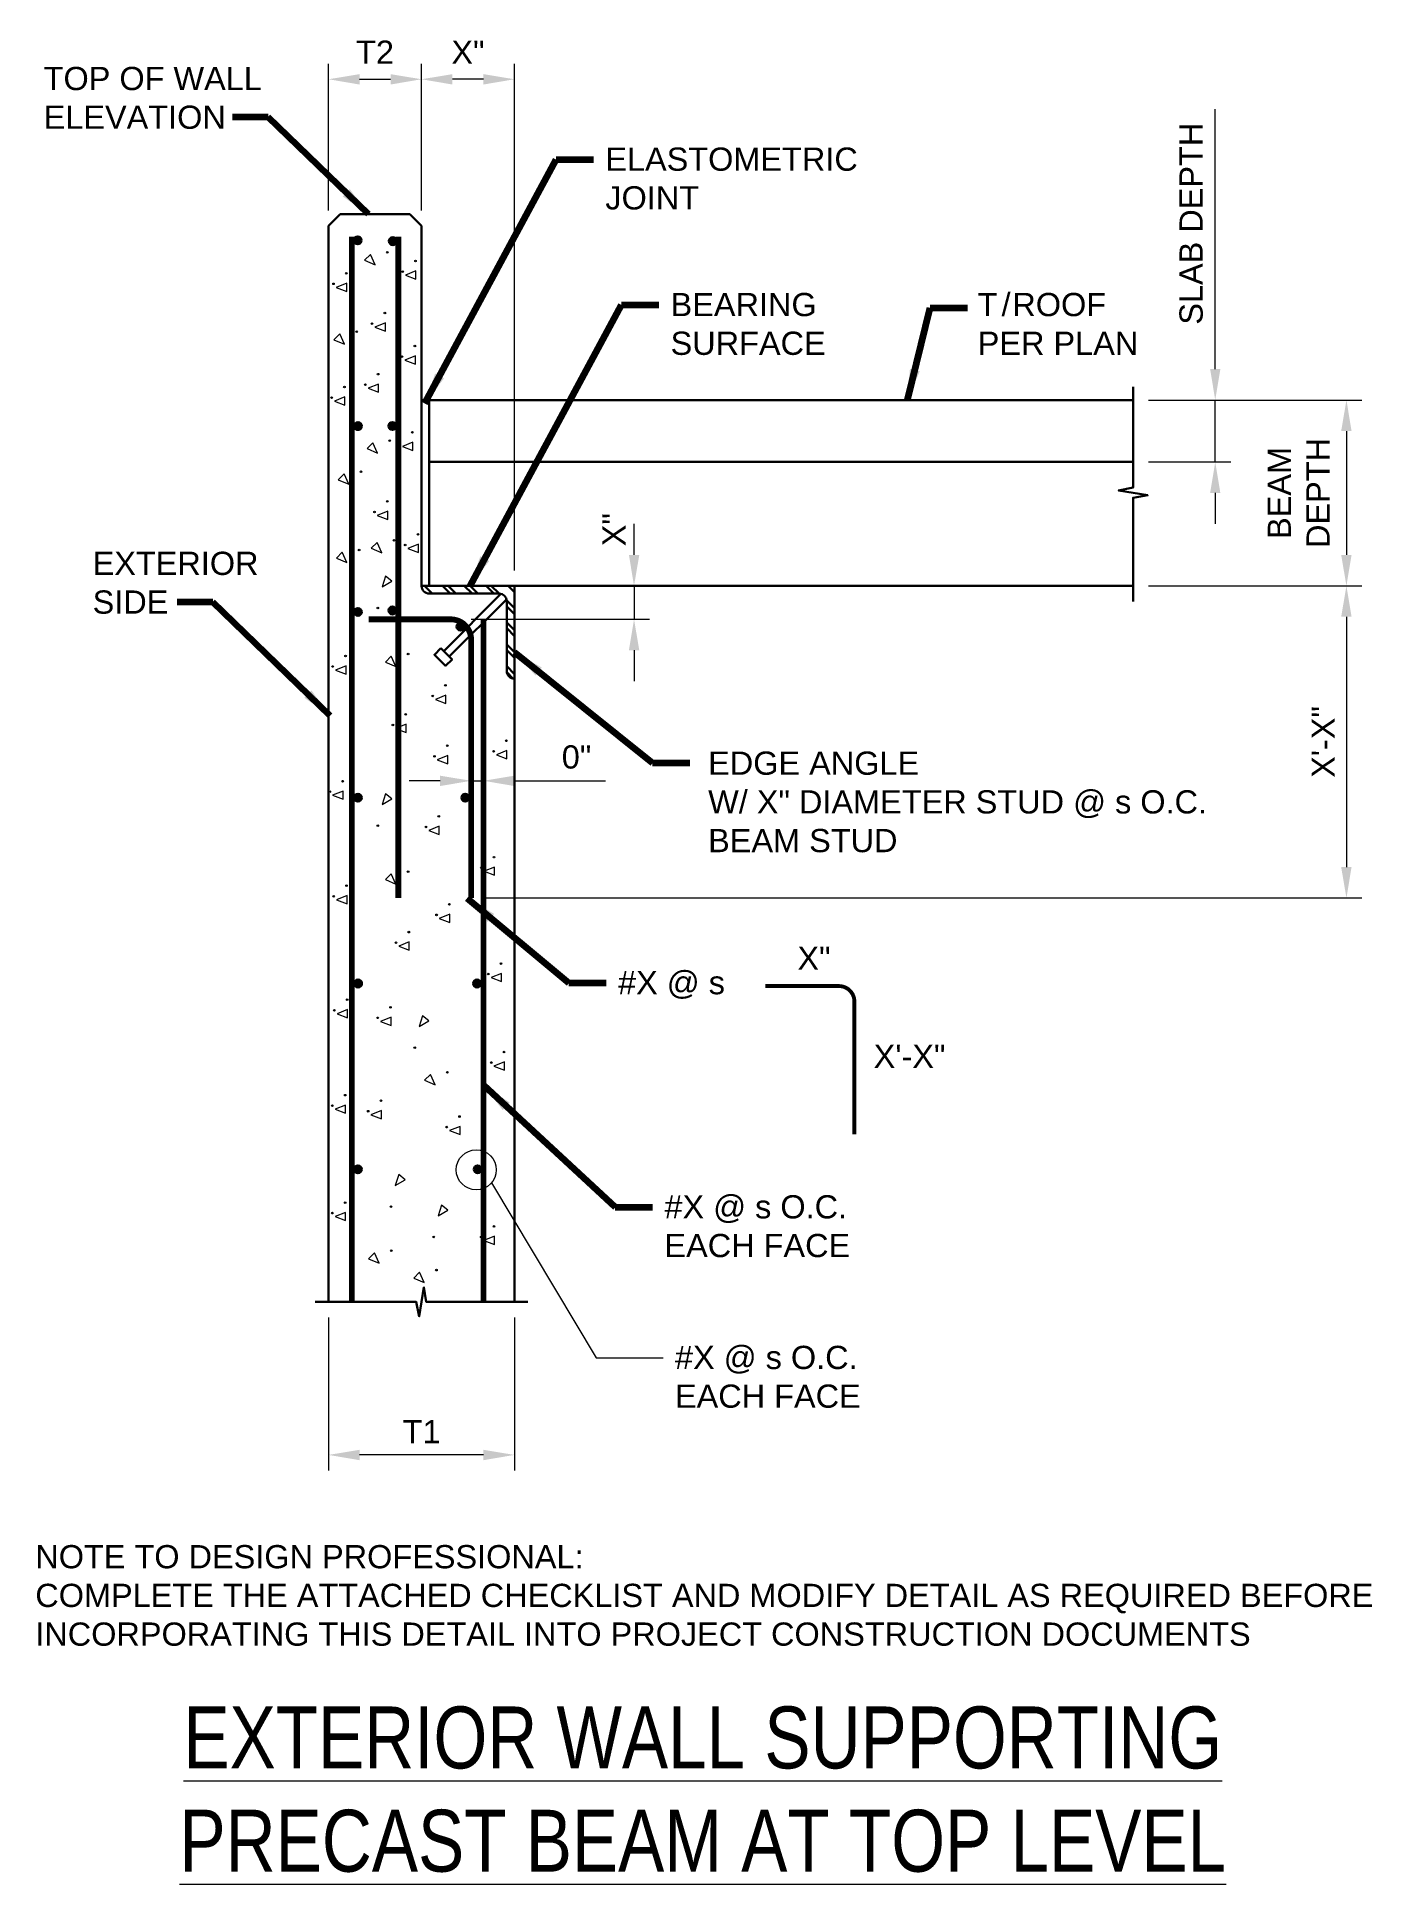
# Model space of a CAD drawing. Header units: inches. Extents: x -572 to -485, y 1808 to 1927.
import ezdxf

# ---------------------------------------------------------------- set-up
doc = ezdxf.new("R2010")
doc.units = ezdxf.units.IN
doc.header["$LTSCALE"] = 5
doc.header["$MEASUREMENT"] = 0
for name, color, linetype, lineweight in [('S-ANNO-DIMS', 1, 'Continuous', 20), ('S-ANNO-TEXT', 7, 'Continuous', 20), ('S-DETL', 3, 'Continuous', 30), ('S-DETL-PATT', 7, 'Continuous', 15)]:
    doc.layers.add(name, color=color, linetype=linetype, lineweight=lineweight)
doc.styles.add('Romans', font='arial.ttf')
doc.dimstyles.new('pfs', dxfattribs={"dimscale": 16, "dimtxt": 0.09375, "dimasz": 0.125, "dimexe": 0.0625, "dimexo": 0.0625, "dimgap": 0.0625, "dimtad": 1, "dimdec": 5, "dimlfac": 1, "dimrnd": 0.03125, "dimzin": 7, "dimdsep": 46, "dimlunit": 4, "dimtxsty": 'Romans', "dimcen": 0.125, "dimclrd": 256, "dimclre": 256, "dimclrt": 256, "dimadec": 4, "dimazin": 0, "dimtfac": 1, "dimtdec": 5, "dimtmove": 0, "dimatfit": 3, "dimfxl": 1, "dimtvp": 1, "dimfrac": 2, "dimtolj": 1, "dimtzin": 3, "dimlwd": -1, "dimlwe": -1, "dimarcsym": 0})
doc.dimstyles.get("Standard").update_dxf_attribs({"dimtxt": 0.18, "dimasz": 0.18, "dimexe": 0.18, "dimexo": 0.0625, "dimgap": 0.09, "dimtad": 0, "dimtih": 1, "dimtoh": 1, "dimdec": 4, "dimzin": 0, "dimdsep": 46, "dimtxsty": 'Standard', "dimcen": 0.09, "dimadec": 0, "dimazin": 0, "dimtfac": 1, "dimtdec": 4, "dimtofl": 0, "dimtmove": 0, "dimatfit": 3, "dimfxl": 1, "dimtolj": 1, "dimtzin": 0, "dimarcsym": 0})

# ---------------------------------------------------------------- blocks, each defined once
blk = doc.blocks.new('*D0')
at = {"layer": 'Defpoints', "color": 0, "transparency": 16777216}
for p in [(-536.56, 1891.72), (-544.6, 1889.56), (-533.08, 1889.56)]:
    blk.add_point(p, dxfattribs=at)
at = {"layer": 'S-ANNO-DIMS', "transparency": 16777216}
for p, q in [((-533.08, 1893.72), (-533.08, 1895.72)), ((-535.56, 1891.72), (-532.08, 1891.72)), ((-533.08, 1891.72), (-533.08, 1889.56)), ((-543.6, 1889.56), (-532.08, 1889.56)), ((-533.08, 1887.56), (-533.08, 1885.56))]:
    blk.add_line(p, q, dxfattribs=at)
for points in [[(-533.41, 1893.72), (-532.74, 1893.72), (-533.08, 1891.72)], [(-533.41, 1887.56), (-532.74, 1887.56), (-533.08, 1889.56)]]:
    blk.add_solid(points, dxfattribs=at)
at = {"layer": 'S-ANNO-DIMS', "transparency": 16777216, "insert": (-534.38, 1895.35), "char_height": 1.5, "attachment_point": 5, "rotation": 90, "style": 'Romans'}
blk.add_mtext('\\A1;X"', dxfattribs=at)
blk = doc.blocks.new('*D1')
at = {"layer": 'Defpoints', "color": 0, "transparency": 16777216}
for p in [(-500.86, 1903.72), (-500.86, 1899.72), (-495.56, 1899.72)]:
    blk.add_point(p, dxfattribs=at)
at = {"layer": 'S-ANNO-DIMS', "transparency": 16777216}
for p, q in [((-495.56, 1905.72), (-495.56, 1922.5)), ((-499.86, 1903.72), (-494.56, 1903.72)), ((-495.56, 1899.72), (-495.56, 1903.72)), ((-499.86, 1899.72), (-494.56, 1899.72)), ((-495.56, 1897.72), (-495.56, 1895.72))]:
    blk.add_line(p, q, dxfattribs=at)
for points in [[(-495.89, 1905.72), (-495.23, 1905.72), (-495.56, 1903.72)], [(-495.89, 1897.72), (-495.23, 1897.72), (-495.56, 1899.72)]]:
    blk.add_solid(points, dxfattribs=at)
at = {"layer": 'S-ANNO-DIMS', "transparency": 16777216, "insert": (-497.11, 1915.11), "char_height": 1.5, "attachment_point": 5, "rotation": 90, "style": 'Romans'}
blk.add_mtext('\\A1;SLAB DEPTH', dxfattribs=at)
blk = doc.blocks.new('*D2')
at = {"layer": 'Defpoints', "color": 0, "transparency": 16777216}
for p in [(-552.8, 1845.47), (-540.8, 1845.47), (-552.8, 1835.59)]:
    blk.add_point(p, dxfattribs=at)
at = {"layer": 'S-ANNO-DIMS', "transparency": 16777216}
for p, q in [((-552.8, 1844.47), (-552.8, 1834.59)), ((-540.8, 1844.47), (-540.8, 1834.59)), ((-542.8, 1835.59), (-550.8, 1835.59))]:
    blk.add_line(p, q, dxfattribs=at)
for points in [[(-550.8, 1835.92), (-550.8, 1835.25), (-552.8, 1835.59)], [(-542.8, 1835.92), (-542.8, 1835.25), (-540.8, 1835.59)]]:
    blk.add_solid(points, dxfattribs=at)
at = {"layer": 'S-ANNO-DIMS', "transparency": 16777216, "insert": (-546.8, 1837.09), "char_height": 1.5, "attachment_point": 5, "style": 'Romans'}
blk.add_mtext('\\A1;T1', dxfattribs=at)
blk = doc.blocks.new('*D3')
at = {"layer": 'Defpoints', "color": 0, "transparency": 16777216}
for p in [(-500.86, 1903.72), (-500.86, 1891.72), (-487.09, 1891.72)]:
    blk.add_point(p, dxfattribs=at)
at = {"layer": 'S-ANNO-DIMS', "transparency": 16777216}
for p, q in [((-499.86, 1903.72), (-486.09, 1903.72)), ((-487.09, 1901.72), (-487.09, 1893.72)), ((-499.86, 1891.72), (-486.09, 1891.72))]:
    blk.add_line(p, q, dxfattribs=at)
for points in [[(-487.43, 1901.72), (-486.76, 1901.72), (-487.09, 1903.72)], [(-487.43, 1893.72), (-486.76, 1893.72), (-487.09, 1891.72)]]:
    blk.add_solid(points, dxfattribs=at)
blk = doc.blocks.new('*D4')
at = {"layer": 'Defpoints', "color": 0, "transparency": 16777216}
for p in [(-546.8, 1924.44), (-546.8, 1914.97), (-540.8, 1891.72)]:
    blk.add_point(p, dxfattribs=at)
at = {"layer": 'S-ANNO-DIMS', "transparency": 16777216}
for p, q in [((-546.8, 1915.97), (-546.8, 1925.44)), ((-542.8, 1924.44), (-544.8, 1924.44)), ((-540.8, 1892.72), (-540.8, 1925.44))]:
    blk.add_line(p, q, dxfattribs=at)
for points in [[(-544.8, 1924.77), (-544.8, 1924.1), (-546.8, 1924.44)], [(-542.8, 1924.77), (-542.8, 1924.1), (-540.8, 1924.44)]]:
    blk.add_solid(points, dxfattribs=at)
at = {"layer": 'S-ANNO-DIMS', "transparency": 16777216, "insert": (-543.8, 1926.19), "char_height": 1.5, "attachment_point": 5, "style": 'Romans'}
blk.add_mtext('\\A1;X" ', dxfattribs=at)
blk = doc.blocks.new('*D5')
at = {"layer": 'Defpoints', "color": 0, "transparency": 16777216}
for p in [(-546.8, 1924.44), (-552.8, 1914.97), (-546.8, 1914.97)]:
    blk.add_point(p, dxfattribs=at)
at = {"layer": 'S-ANNO-DIMS', "transparency": 16777216}
for p, q in [((-552.8, 1915.97), (-552.8, 1925.44)), ((-550.8, 1924.44), (-548.8, 1924.44)), ((-546.8, 1915.97), (-546.8, 1925.44))]:
    blk.add_line(p, q, dxfattribs=at)
for points in [[(-550.8, 1924.77), (-550.8, 1924.1), (-552.8, 1924.44)], [(-548.8, 1924.77), (-548.8, 1924.1), (-546.8, 1924.44)]]:
    blk.add_solid(points, dxfattribs=at)
at = {"layer": 'S-ANNO-DIMS', "transparency": 16777216, "insert": (-549.8, 1926.19), "char_height": 1.5, "attachment_point": 5, "style": 'Romans'}
blk.add_mtext('\\A1;T2', dxfattribs=at)
blk = doc.blocks.new('*D6')
at = {"layer": 'Defpoints', "color": 0, "transparency": 16777216}
for p in [(-500.86, 1891.72), (-543.6, 1871.56), (-487.09, 1871.56)]:
    blk.add_point(p, dxfattribs=at)
at = {"layer": 'S-ANNO-DIMS', "transparency": 16777216}
for p, q in [((-499.86, 1891.72), (-486.09, 1891.72)), ((-487.09, 1889.72), (-487.09, 1873.56)), ((-542.6, 1871.56), (-486.09, 1871.56))]:
    blk.add_line(p, q, dxfattribs=at)
for points in [[(-487.43, 1889.72), (-486.76, 1889.72), (-487.09, 1891.72)], [(-487.43, 1873.56), (-486.76, 1873.56), (-487.09, 1871.56)]]:
    blk.add_solid(points, dxfattribs=at)
at = {"layer": 'S-ANNO-DIMS', "transparency": 16777216, "insert": (-488.59, 1881.64), "char_height": 1.5, "attachment_point": 5, "rotation": 90, "style": 'Romans'}
blk.add_mtext('\\A1;X\'-X"', dxfattribs=at)
blk = doc.blocks.new('*D7')
at = {"layer": 'Defpoints', "color": 0, "transparency": 16777216}
for p in [(-543.6, 1879.13), (-543.6, 1871.57), (-542.8, 1871.57)]:
    blk.add_point(p, dxfattribs=at)
at = {"layer": 'S-ANNO-DIMS', "transparency": 16777216}
for p, q in [((-545.6, 1879.13), (-547.6, 1879.13)), ((-543.6, 1872.57), (-543.6, 1880.13)), ((-543.6, 1879.13), (-542.8, 1879.13)), ((-542.8, 1872.57), (-542.8, 1880.13)), ((-540.8, 1879.13), (-534.93, 1879.13))]:
    blk.add_line(p, q, dxfattribs=at)
for points in [[(-545.6, 1879.46), (-545.6, 1878.79), (-543.6, 1879.13)], [(-540.8, 1879.46), (-540.8, 1878.79), (-542.8, 1879.13)]]:
    blk.add_solid(points, dxfattribs=at)
at = {"layer": 'S-ANNO-DIMS', "transparency": 16777216, "insert": (-536.79, 1880.66), "char_height": 1.5, "attachment_point": 5, "style": 'Romans'}
blk.add_mtext('\\A1;0"', dxfattribs=at)

msp = doc.modelspace()

# ---------------------------------------------------------------- hatches: boundary and pattern name
at = {"layer": 'S-DETL'}
h = msp.add_hatch(color=256, dxfattribs=at)
h.dxf.hatch_style = 1
h.paths.add_polyline_path([(-551.1665042, 1914.0376359, 1), (-550.6665042, 1914.0376359, 1)])
h = msp.add_hatch(color=256, dxfattribs=at)
h.dxf.hatch_style = 1
h.paths.add_polyline_path([(-548.9023863, 1913.9849903, 1), (-548.4023863, 1913.9849903, 1)])
h = msp.add_hatch(color=256, dxfattribs=at)
h.dxf.hatch_style = 1
h.paths.add_polyline_path([(-551.1499725, 1902.0376359, 1), (-550.6499725, 1902.0376359, 1)])
h = msp.add_hatch(color=256, dxfattribs=at)
h.dxf.hatch_style = 1
h.paths.add_polyline_path([(-548.9318314, 1902.0411157, 1), (-548.4318314, 1902.0411157, 1)])
h = msp.add_hatch(color=256, dxfattribs=at)
h.dxf.hatch_style = 1
h.paths.add_polyline_path([(-551.156265, 1890.0376359, 1), (-550.656265, 1890.0376359, 1)])
h = msp.add_hatch(color=256, dxfattribs=at)
h.dxf.hatch_style = 1
h.paths.add_polyline_path([(-548.9265157, 1890.1296276, 1), (-548.4265157, 1890.1296276, 1)])
h = msp.add_hatch(color=256, dxfattribs=at)
h.dxf.hatch_style = 1
h.paths.add_polyline_path([(-544.5320004, 1889.0945595, 1), (-544.0320004, 1889.0945595, 1)])
h = msp.add_hatch(color=256, dxfattribs=at)
h.dxf.hatch_style = 1
h.paths.add_polyline_path([(-551.1593685, 1878.0376359, 1), (-550.6593685, 1878.0376359, 1)])
h = msp.add_hatch(color=256, dxfattribs=at)
h.dxf.hatch_style = 1
h.paths.add_polyline_path([(-544.226276, 1878.0394449, 1), (-543.726276, 1878.0394449, 1)])
h = msp.add_hatch(color=256, dxfattribs=at)
h.dxf.hatch_style = 1
h.paths.add_polyline_path([(-551.1417128, 1866.0376359, 1), (-550.6417128, 1866.0376359, 1)])
h = msp.add_hatch(color=256, dxfattribs=at)
h.dxf.hatch_style = 1
h.paths.add_polyline_path([(-543.4691608, 1866.0376359, 1), (-542.9691608, 1866.0376359, 1)])
h = msp.add_hatch(color=256, dxfattribs=at)
h.dxf.hatch_style = 1
h.paths.add_polyline_path([(-551.1593197, 1854.0376359, 1), (-550.6593197, 1854.0376359, 1)])
h = msp.add_hatch(color=256, dxfattribs=at)
h.dxf.hatch_style = 1
h.paths.add_polyline_path([(-543.4294635, 1854.0403619, 1), (-542.9294635, 1854.0403619, 1)])

# ---------------------------------------------------------------- linework, layer by layer
at = {"layer": 'S-ANNO-TEXT'}
msp.add_lwpolyline([(-542.2750403, 1853.172751), (-535.5330653, 1841.8713637), (-531.2025699, 1841.8713637)], dxfattribs=at)
msp.add_circle((-543.2655662, 1854.0026579), 1.2922411, dxfattribs=at)
at = {"layer": 'S-DETL', "linetype": 'Continuous'}
for p, q in [((-552.0471387, 1915.7199179), (-552.7971387, 1914.9699179)), ((-552.7971387, 1914.9699179), (-552.7971387, 1845.4747246)), ((-552.0471387, 1915.7199179), (-547.5471387, 1915.7199179)), ((-547.5471387, 1915.7199179), (-546.7971387, 1914.9699179)), ((-546.7971387, 1914.9699179), (-546.7971387, 1891.7199179)), ((-546.7971387, 1903.7199179), (-500.8602716, 1903.7199179)), ((-546.2971387, 1903.7199179), (-546.2971387, 1891.7199179)), ((-546.2971387, 1899.7199179), (-500.8602716, 1899.7199179)), ((-546.7971387, 1891.7199179), (-500.8602716, 1891.7199179)), ((-541.7971387, 1891.2199179), (-546.2960026, 1891.2199179)), ((-541.6938602, 1891.1812199), (-545.3660631, 1887.5090169)), ((-544.797146, 1891.7199179), (-540.7971387, 1891.7199179)), ((-540.7971387, 1891.7199179), (-540.7971387, 1845.4747246)), ((-540.7971387, 1891.7199179), (-500.8602716, 1891.7199179)), ((-541.3403068, 1890.8276665), (-545.0125097, 1887.1554636)), ((-541.2971387, 1886.2214292), (-541.2971387, 1890.7199179))]:
    msp.add_line(p, q, dxfattribs=at)
at = {"layer": 'S-DETL', "color": 7, "linetype": 'Continuous'}
for p, q in [((-546.1087223, 1891.2234179), (-546.6087223, 1891.7234179)), ((-544.9541387, 1891.2199179), (-545.4541387, 1891.7199179)), ((-544.9541387, 1891.2199179), (-545.4541387, 1891.7199179)), ((-544.5765137, 1891.2199179), (-545.0765137, 1891.7199179)), ((-544.5765137, 1891.2199179), (-545.0765137, 1891.7199179)), ((-543.5398887, 1891.2199179), (-544.0398887, 1891.7199179)), ((-543.5398887, 1891.2199179), (-544.0398887, 1891.7199179)), ((-543.1622637, 1891.2199179), (-543.6622637, 1891.7199179)), ((-543.1622637, 1891.2199179), (-543.6622637, 1891.7199179)), ((-542.1256387, 1891.2199179), (-542.6256387, 1891.7199179)), ((-541.7892637, 1891.2185429), (-542.2947637, 1891.7240429)), ((-540.7971387, 1891.3056679), (-541.2113887, 1891.7199179)), ((-540.7971387, 1890.2690429), (-541.2971387, 1890.7690429)), ((-540.7971387, 1889.8914179), (-541.2971387, 1890.3914179)), ((-540.7971387, 1888.8547929), (-541.2971387, 1889.3547929)), ((-540.7971387, 1888.4771679), (-541.2971387, 1888.9771679)), ((-540.7971387, 1887.4405429), (-541.2971387, 1887.9405429)), ((-540.7971387, 1887.0629179), (-541.2971387, 1887.5629179)), ((-540.7971387, 1886.0262929), (-541.2971387, 1886.5262929)), ((-540.8744016, 1885.7259308), (-541.2971387, 1886.1486679))]:
    msp.add_line(p, q, dxfattribs=at)
at = {"layer": 'S-DETL', "color": 80, "linetype": 'Continuous'}
msp.add_line((-540.7971387, 1891.7199179), (-540.7971387, 1886.7199179), dxfattribs=at)
at = {"layer": 'S-DETL'}
for p, q in [((-550.791098, 1845.4747246), (-551.291098, 1845.4747246)), ((-543.3031793, 1845.4747246), (-542.8031793, 1845.4747246))]:
    msp.add_line(p, q, dxfattribs=at)
at = {"layer": 'S-DETL', "linetype": 'Continuous', "const_width": 0.375}
for points in [[(-551.291098, 1845.4747246), (-551.2971387, 1914.2815434)], [(-548.2971387, 1914.2815434), (-548.2971387, 1871.5538306)], [(-542.8031793, 1845.4747246), (-542.7971387, 1889.5611069)]]:
    msp.add_lwpolyline(points, dxfattribs=at)
at = {"layer": 'S-DETL', "linetype": 'Continuous'}
for points in [[(-500.8602716, 1904.579775), (-500.8602716, 1898.0628708), (-501.8008776, 1897.8692204), (-499.9196656, 1897.5706153), (-500.8602716, 1897.4138477), (-500.8602716, 1890.7146196)], [(-553.6572447, 1845.4747246), (-547.1400916, 1845.4747246), (-546.9464412, 1844.5341187), (-546.6478361, 1846.4153306), (-546.4910685, 1845.4747246), (-539.9370326, 1845.4747246)]]:
    msp.add_lwpolyline(points, dxfattribs=at)
at = {"layer": 'S-DETL', "linetype": 'Continuous', "const_width": 0.375}
msp.add_lwpolyline([(-550.2085108, 1889.5579148), (-544.9087317, 1889.5579148, -0.4142135624), (-543.5962317, 1888.2454148), (-543.5962317, 1871.5679751)], format="xyb", dxfattribs=at)
at = {"layer": 'S-DETL', "linetype": 'Continuous'}
msp.add_lwpolyline([(-545.5478534, 1887.6908073), (-544.8307194, 1886.9736732), (-545.2489098, 1886.5554828), (-545.9660438, 1887.2726169)], close=True, dxfattribs=at)
at = {"layer": 'S-DETL', "const_width": 0.25}
msp.add_lwpolyline([(-518.8555336, 1856.2946137), (-518.8538452, 1864.8722961, 0.4142135624), (-519.8538452, 1865.8722961), (-524.6015613, 1865.8722961)], format="xyb", dxfattribs=at)
at = {"layer": 'S-DETL'}
for centre in [(-550.9165042, 1914.0376359), (-548.6523863, 1913.9849903), (-550.8999725, 1902.0376359), (-548.6818314, 1902.0411157), (-550.906265, 1890.0376359), (-548.6765157, 1890.1296276), (-544.2820004, 1889.0945595), (-550.9093685, 1878.0376359), (-543.976276, 1878.0394449), (-550.8917128, 1866.0376359), (-543.2191608, 1866.0376359), (-550.9093197, 1854.0376359), (-543.1794635, 1854.0403619)]:
    msp.add_circle(centre, 0.25, dxfattribs=at)
at = {"layer": 'S-DETL', "linetype": 'Continuous'}
for centre, start, end in [((-546.2975044, 1891.7199179), 179.99995, 269.999941666), ((-541.7971432, 1890.7199134), 0.000061111, 90.000052778), ((-540.7971387, 1886.2199274), 179.99995, 269.999941667)]:
    msp.add_arc(centre, 0.5000023, start, end, dxfattribs=at)
at = {"layer": 'S-DETL-PATT', "flags": 128}
for points in [[(-550.4734049, 1912.7517295), (-549.799142, 1912.4640792), (-550.0985122, 1913.1266222)], [(-551.6225597, 1911.2717275), (-552.3027351, 1910.9983511), (-551.6225597, 1910.7415492)], [(-547.1559791, 1912.0616367), (-547.8361546, 1911.7882603), (-547.1559791, 1911.5314583)], [(-552.4497784, 1907.6172754), (-551.7755154, 1907.329625), (-552.0748857, 1907.9921681)], [(-549.1323324, 1908.7044964), (-549.8125078, 1908.43112), (-549.1323324, 1908.174318)], [(-547.1955001, 1906.5717181), (-547.8756755, 1906.2983417), (-547.1955001, 1906.0415398)], [(-549.5671442, 1904.7549182), (-550.2473197, 1904.4815417), (-549.5671442, 1904.2247398)], [(-551.7411429, 1903.9255066), (-552.4213183, 1903.6521302), (-551.7411429, 1903.3953283)], [(-550.3153007, 1900.5870246), (-549.6410378, 1900.2993743), (-549.940408, 1900.9619173)], [(-547.3536043, 1901.0028111), (-548.0337797, 1900.7294347), (-547.3536043, 1900.4726327)], [(-552.173091, 1898.5727372), (-551.498828, 1898.2850869), (-551.7981983, 1898.9476299)], [(-548.9742281, 1896.5397915), (-549.6544036, 1896.2664151), (-548.9742281, 1896.0096131)], [(-550.0386133, 1894.1492037), (-549.3643503, 1893.8615534), (-549.6637206, 1894.5240965)], [(-552.2916742, 1893.5172715), (-551.6174112, 1893.2296212), (-551.9167815, 1893.8921643)], [(-546.9978547, 1894.4070133), (-547.6780301, 1894.1336368), (-546.9978547, 1893.8768349)], [(-549.1187777, 1892.350235), (-549.3390687, 1891.6510604), (-548.7089997, 1892.0138259)], [(-551.6709126, 1886.5571333), (-552.351088, 1886.2837569), (-551.6709126, 1886.026955)], [(-549.1294686, 1886.8011673), (-548.4552056, 1886.513517), (-548.7545758, 1887.1760601)], [(-545.2199748, 1884.6574297), (-545.9001502, 1884.3840533), (-545.2199748, 1884.1272514)], [(-547.788396, 1882.7830106), (-548.4685714, 1882.5096342), (-547.788396, 1882.2528323)], [(-545.1045543, 1880.7604186), (-545.7847297, 1880.4870422), (-545.1045543, 1880.2302402)], [(-541.2879811, 1881.0784385), (-541.9681565, 1880.8050621), (-541.2879811, 1880.5482601)], [(-541.2879811, 1881.0784385), (-541.9681565, 1880.8050621), (-541.2879811, 1880.5482601)], [(-541.2879811, 1881.0784385), (-541.9681565, 1880.8050621), (-541.2879811, 1880.5482601)], [(-551.8621772, 1878.4672137), (-552.5423526, 1878.1938373), (-551.8621772, 1877.9370354)], [(-549.1187777, 1878.2972352), (-549.3390687, 1877.5980606), (-548.7089997, 1877.960826)], [(-545.6520926, 1876.1941278), (-546.332268, 1875.9207513), (-545.6520926, 1875.6639494)], [(-549.1294686, 1872.7481675), (-548.4552056, 1872.4605171), (-548.7545758, 1873.1230602)], [(-542.0828116, 1873.5616761), (-542.762987, 1873.2882997), (-542.0828116, 1873.0314977)], [(-551.6071645, 1871.7149963), (-552.2873399, 1871.4416199), (-551.6071645, 1871.1848179)], [(-544.9698238, 1870.5158552), (-545.6499992, 1870.2424788), (-544.9698238, 1869.9856768)], [(-547.5863273, 1868.7197919), (-548.2665027, 1868.4464154), (-547.5863273, 1868.1896135)], [(-541.6329894, 1866.6910895), (-542.3131649, 1866.4177131), (-541.6329894, 1866.1609111)], [(-551.5672789, 1864.351628), (-552.2474543, 1864.0782516), (-551.5672789, 1863.8214496)], [(-548.7673835, 1863.8636996), (-549.4475589, 1863.5903231), (-548.7673835, 1863.3335212)], [(-546.7338176, 1863.956413), (-546.9541087, 1863.2572384), (-546.3240396, 1863.6200039)], [(-546.5958237, 1859.7884919), (-545.9215608, 1859.5008416), (-546.220931, 1860.1633847)], [(-541.4401854, 1860.9762996), (-542.1203608, 1860.7029231), (-541.4401854, 1860.4461212)], [(-551.6958082, 1858.1873629), (-552.3759836, 1857.9139865), (-551.6958082, 1857.6571846)], [(-549.3866367, 1857.8332249), (-550.0668121, 1857.5598484), (-549.3866367, 1857.3030465)], [(-549.3866367, 1857.8332249), (-550.0668121, 1857.5598484), (-549.3866367, 1857.3030465)], [(-544.313155, 1856.807537), (-544.9933304, 1856.5341606), (-544.313155, 1856.2773587)], [(-548.2718827, 1853.6927421), (-548.4921738, 1852.9935675), (-547.8621047, 1853.356333)], [(-548.2718827, 1853.6927421), (-548.4921738, 1852.9935675), (-547.8621047, 1853.356333)], [(-545.5143649, 1851.7300617), (-545.734656, 1851.0308872), (-545.1045869, 1851.3936526)], [(-551.6958082, 1851.2525586), (-552.3759836, 1850.9791822), (-551.6958082, 1850.7223803)], [(-542.0859945, 1849.7091946), (-542.7661699, 1849.4358182), (-542.0859945, 1849.1790163)], [(-550.2169952, 1848.2620112), (-549.5427323, 1847.9743608), (-549.8421025, 1848.6369039)], [(-550.2169952, 1848.2620112), (-549.5427323, 1847.9743608), (-549.8421025, 1848.6369039)], [(-547.2997268, 1847.0093754), (-546.6254638, 1846.7217251), (-546.924834, 1847.3842681)]]:
    msp.add_lwpolyline(points, close=True, dxfattribs=at)
for points in [[(-548.9564712, 1913.2673183, -1), (-549.0601512, 1913.2673183, -1)], [(-547.136751, 1912.6978469, -1), (-547.240431, 1912.6978469, -1)], [(-552.4287312, 1911.2265691, -1), (-552.5324112, 1911.2265691, -1)], [(-551.6033315, 1911.9079377, -1), (-551.7070115, 1911.9079377, -1)], [(-547.9621507, 1912.0164782, -1), (-548.0658307, 1912.0164782, -1)], [(-549.1131042, 1909.3407066, -1), (-549.2167842, 1909.3407066, -1)], [(-550.9328447, 1908.1328642, -1), (-551.0365247, 1908.1328642, -1)], [(-549.9385039, 1908.6593379, -1), (-550.0421839, 1908.6593379, -1)], [(-548.0016717, 1906.5265597, -1), (-548.1053517, 1906.5265597, -1)], [(-547.176272, 1907.2079283, -1), (-547.279952, 1907.2079283, -1)], [(-549.5479161, 1905.3911283, -1), (-549.6515961, 1905.3911283, -1)], [(-551.7219147, 1904.5617168, -1), (-551.8255947, 1904.5617168, -1)], [(-550.3733158, 1904.7097597, -1), (-550.4769958, 1904.7097597, -1)], [(-552.5473144, 1903.8803482, -1), (-552.6509944, 1903.8803482, -1)], [(-547.3343762, 1901.6390213, -1), (-547.4380562, 1901.6390213, -1)], [(-548.798367, 1901.1026134, -1), (-548.902047, 1901.1026134, -1)], [(-548.1597759, 1900.9576527, -1), (-548.2634559, 1900.9576527, -1)], [(-550.6561572, 1899.088326, -1), (-550.7598372, 1899.088326, -1)], [(-548.955, 1897.1760017, -1), (-549.05868, 1897.1760017, -1)], [(-549.7803997, 1896.4946331, -1), (-549.8840797, 1896.4946331, -1)], [(-548.5216796, 1894.6647926, -1), (-548.6253596, 1894.6647926, -1)], [(-546.9786265, 1895.0432234, -1), (-547.0823065, 1895.0432234, -1)], [(-550.7747404, 1894.0328604, -1), (-550.8784204, 1894.0328604, -1)], [(-547.8040262, 1894.3618548, -1), (-547.9077062, 1894.3618548, -1)], [(-549.5655079, 1890.2873313, -1), (-549.6691879, 1890.2873313, -1)], [(-547.6125348, 1887.3167562, -1), (-547.7162148, 1887.3167562, -1)], [(-552.4770842, 1886.5119749, -1), (-552.5807642, 1886.5119749, -1)], [(-551.6516845, 1887.1933435, -1), (-551.7553645, 1887.1933435, -1)], [(-545.2007467, 1885.2936399, -1), (-545.3044267, 1885.2936399, -1)], [(-546.0261464, 1884.6122713, -1), (-546.1298264, 1884.6122713, -1)], [(-548.5945675, 1882.7378522, -1), (-548.6982475, 1882.7378522, -1)], [(-547.7691678, 1883.4192208, -1), (-547.8728478, 1883.4192208, -1)], [(-545.0853261, 1881.3966288, -1), (-545.1890061, 1881.3966288, -1)], [(-541.2687529, 1881.7146487, -1), (-541.3724329, 1881.7146487, -1)], [(-541.2687529, 1881.7146487, -1), (-541.3724329, 1881.7146487, -1)], [(-541.2687529, 1881.7146487, -1), (-541.3724329, 1881.7146487, -1)], [(-545.9107258, 1880.7152601, -1), (-546.0144058, 1880.7152601, -1)], [(-542.0941526, 1881.0332801, -1), (-542.1978326, 1881.0332801, -1)], [(-542.0941526, 1881.0332801, -1), (-542.1978326, 1881.0332801, -1)], [(-542.0941526, 1881.0332801, -1), (-542.1978326, 1881.0332801, -1)], [(-551.842949, 1879.1034239, -1), (-551.946629, 1879.1034239, -1)], [(-552.6683487, 1878.4220553, -1), (-552.7720287, 1878.4220553, -1)], [(-545.6328644, 1876.8303379, -1), (-545.7365444, 1876.8303379, -1)], [(-549.5655079, 1876.2343314, -1), (-549.6691879, 1876.2343314, -1)], [(-546.4582641, 1876.1489693, -1), (-546.5619441, 1876.1489693, -1)], [(-542.0635834, 1874.1978863, -1), (-542.1672634, 1874.1978863, -1)], [(-547.6125348, 1873.2637563, -1), (-547.7162148, 1873.2637563, -1)], [(-542.8889832, 1873.5165176, -1), (-542.9926632, 1873.5165176, -1)], [(-551.5879363, 1872.3512065, -1), (-551.6916163, 1872.3512065, -1)], [(-552.4133361, 1871.6698379, -1), (-552.5170161, 1871.6698379, -1)], [(-544.9505956, 1871.1520653, -1), (-545.0542756, 1871.1520653, -1)], [(-545.7759953, 1870.4706967, -1), (-545.8796753, 1870.4706967, -1)], [(-548.3924989, 1868.6746334, -1), (-548.4961789, 1868.6746334, -1)], [(-547.5670992, 1869.356002, -1), (-547.6707792, 1869.356002, -1)], [(-541.6137613, 1867.3272997, -1), (-541.7174413, 1867.3272997, -1)], [(-542.439161, 1866.645931, -1), (-542.542841, 1866.645931, -1)], [(-551.5480507, 1864.9878382, -1), (-551.6517307, 1864.9878382, -1)], [(-552.3734505, 1864.3064696, -1), (-552.4771305, 1864.3064696, -1)], [(-549.573555, 1863.8185411, -1), (-549.677235, 1863.8185411, -1)], [(-548.7481553, 1864.4999097, -1), (-548.8518353, 1864.4999097, -1)], [(-547.1805479, 1861.8935093, -1), (-547.2842279, 1861.8935093, -1)], [(-541.4209572, 1861.6125097, -1), (-541.5246372, 1861.6125097, -1)], [(-545.07889, 1860.3040808, -1), (-545.18257, 1860.3040808, -1)], [(-542.2463569, 1860.9311411, -1), (-542.3500369, 1860.9311411, -1)], [(-551.67658, 1858.8235731, -1), (-551.78026, 1858.8235731, -1)], [(-552.5019798, 1858.1422045, -1), (-552.6056598, 1858.1422045, -1)], [(-550.1928082, 1857.7880664, -1), (-550.2964882, 1857.7880664, -1)], [(-550.1928082, 1857.7880664, -1), (-550.2964882, 1857.7880664, -1)], [(-549.3674085, 1858.469435, -1), (-549.4710885, 1858.469435, -1)], [(-549.3674085, 1858.469435, -1), (-549.4710885, 1858.469435, -1)], [(-545.1193266, 1856.7623786, -1), (-545.2230066, 1856.7623786, -1)], [(-544.2939268, 1857.4437472, -1), (-544.3976068, 1857.4437472, -1)], [(-551.67658, 1851.8887688, -1), (-551.78026, 1851.8887688, -1)], [(-548.7186129, 1851.6298384, -1), (-548.8222929, 1851.6298384, -1)], [(-548.7186129, 1851.6298384, -1), (-548.8222929, 1851.6298384, -1)], [(-552.5019798, 1851.2074002, -1), (-552.6056598, 1851.2074002, -1)], [(-542.0667663, 1850.3454048, -1), (-542.1704463, 1850.3454048, -1)], [(-545.9610952, 1849.667158, -1), (-546.0647752, 1849.667158, -1)], [(-542.892166, 1849.6640362, -1), (-542.995846, 1849.6640362, -1)], [(-548.7000615, 1848.7776, -1), (-548.8037415, 1848.7776, -1)], [(-548.7000615, 1848.7776, -1), (-548.8037415, 1848.7776, -1)], [(-545.782793, 1847.5249642, -1), (-545.886473, 1847.5249642, -1)]]:
    msp.add_lwpolyline(points, format="xyb", close=True, dxfattribs=at)

# ---------------------------------------------------------------- texts
at = {"layer": 'S-ANNO-DIMS', "insert": (-492.1765416, 1897.7199179), "char_height": 1.49999999, "attachment_point": 2, "rotation": 90, "style": 'Romans'}
msp.add_mtext('BEAM\\PDEPTH', dxfattribs=at)
at = {"layer": 'S-ANNO-TEXT', "char_height": 1.499999989, "style": 'Romans'}
for s, insert, attachment_point in [('\\A1;TOP OF WALL \\PELEVATION', (-571.1910797, 1921.2179964), 7), ('\\A1;{\\T1.2;T/}ROOF\\PPER PLAN', (-510.8916494, 1910.6394531), 1), ('\\A1;EXTERIOR \\PSIDE', (-568.0307511, 1889.9029014), 7)]:
    msp.add_mtext(s, dxfattribs=dict(at, insert=insert, attachment_point=attachment_point))
at = {"layer": 'S-ANNO-TEXT', "style": 'Romans'}
for s, insert, char_height, width, attachment_point in [('\\A1;ELASTOMETRIC\\PJOINT', (-534.9333724, 1920.0310071), 1.499999989, 35.703847172, 1), ('\\A1;BEARING\\PSURFACE', (-530.7203179, 1910.6394531), 1.499999989, 35.703847172, 1), ('\\A1;EDGE ANGLE \\PW/ X" DIAMETER STUD @ s O.C.\\PBEAM STUD ', (-528.2955724, 1881.0197911), 1.499999989, 67.780513437, 1), ('\\A1;X"', (-522.5336383, 1868.4214708), 1.49999999, 35.703847172, 1), ('\\A1;#X @ s', (-534.1121832, 1866.8445108), 1.49999999, 35.703847172, 1), ('\\A1;X\'-X"', (-517.6102268, 1862.0883595), 1.49999999, 35.703847172, 1), ('\\A1;#X @ s O.C.\\PEACH FACE', (-531.1167434, 1852.3649222), 1.499999989, 35.703847172, 1), ('\\A1;#X @ s O.C.\\PEACH FACE', (-530.4367104, 1842.6372232), 1.499999989, 35.703847172, 1), ('NOTE TO DESIGN PROFESSIONAL: \\PCOMPLETE THE ATTACHED CHECKLIST AND MODIFY DETAIL AS REQUIRED BEFORE \\PINCORPORATING THIS DETAIL INTO PROJECT CONSTRUCTION DOCUMENTS', (-571.7303086, 1829.7676844), 1.499999989, 159.842980143, 1), ('{\\W0.8;\\LEXTERIOR WALL SUPPORTING PRECAST BEAM AT TOP LEVEL}', (-528.642144, 1819.3413542), 4, 70.14653206, 2)]:
    msp.add_mtext(s, dxfattribs=dict(at, insert=insert, char_height=char_height, width=width, attachment_point=attachment_point))

# ---------------------------------------------------------------- dimensions: what is measured, and where the dimension line sits
at = {"layer": 'S-ANNO-DIMS'}
dim = msp.add_linear_dim(base=(-546.7971387, 1924.4357583), p1=(-552.7971387, 1914.9699179), p2=(-546.7971387, 1914.9699179), text='T2', dimstyle='pfs', dxfattribs=at)
dim.commit()
dim.dimension.update_dxf_attribs({"geometry": '*D5', "text_midpoint": (-549.7971387, 1924.4357583), "dimtype": 128})
dim = msp.add_linear_dim(base=(-546.7971387, 1924.4357583), p1=(-540.7971387, 1891.7199179), p2=(-546.7971387, 1914.9699179), angle=180, text='X" ', dimstyle='pfs', dxfattribs=at)
dim.commit()
dim.dimension.update_dxf_attribs({"geometry": '*D4', "text_midpoint": (-543.7971387, 1924.4357583), "dimtype": 128})
for base, p1, p2, angle, text, override, picture, middle in [((-495.559112, 1899.7199179), (-500.8602716, 1903.7199179), (-500.8602716, 1899.7199179), 270, 'SLAB DEPTH', {"dimscale": 16, "dimtxt": 0.09375, "dimasz": 0.125, "dimexe": 0.0625, "dimgap": 0.0625, "dimtih": 0, "dimtoh": 0, "dimdec": 5, "dimlfac": 1, "dimrnd": 0.03125, "dimzin": 7, "dimlunit": 4, "dimtxsty": 'Romans', "dimcen": 0.125, "dimclrd": 256, "dimclre": 256, "dimclrt": 256, "dimadec": 4, "dimtdec": 5, "dimtofl": 1, "dimtvp": 1, "dimfrac": 2, "dimtzin": 3, "dimlwd": 65535, "dimlwe": 65535}, '*D1', (-495.559112, 1915.1102657)), ((-487.0932083, 1891.7199179), (-500.8602716, 1903.7199179), (-500.8602716, 1891.7199179), 270, ' ', {"dimscale": 16, "dimtxt": 0.09375, "dimasz": 0.125, "dimexe": 0.0625, "dimgap": 0.0625, "dimtih": 0, "dimtoh": 0, "dimdec": 5, "dimlfac": 1, "dimrnd": 0.03125, "dimzin": 7, "dimlunit": 4, "dimtxsty": 'Romans', "dimcen": 0.125, "dimclrd": 256, "dimclre": 256, "dimclrt": 256, "dimadec": 4, "dimtdec": 5, "dimtofl": 1, "dimtmove": 2, "dimtvp": 1, "dimfrac": 2, "dimtzin": 3, "dimlwd": 65535, "dimlwe": 65535}, '*D3', (-490.2114187, 1897.7199179)), ((-533.075258, 1889.5579148), (-536.563637, 1891.7199179), (-544.5962317, 1889.5579148), 270, 'X"', {"dimscale": 16, "dimtxt": 0.09375, "dimasz": 0.125, "dimexe": 0.0625, "dimgap": 0.0625, "dimtih": 0, "dimtoh": 0, "dimdec": 5, "dimlfac": 1, "dimrnd": 0.03125, "dimzin": 7, "dimlunit": 4, "dimtxsty": 'Romans', "dimcen": 0.125, "dimclrd": 256, "dimclre": 256, "dimclrt": 256, "dimadec": 4, "dimtdec": 5, "dimtofl": 1, "dimtmove": 2, "dimtvp": 1, "dimfrac": 2, "dimtzin": 3, "dimlwd": 65535, "dimlwe": 65535}, '*D0', (-534.3818977, 1895.3513985)), ((-487.0932083, 1871.5579148), (-500.8602716, 1891.7199179), (-543.6022723, 1871.5579148), 270, 'X\'-X"', {"dimscale": 16, "dimtxt": 0.09375, "dimasz": 0.125, "dimexe": 0.0625, "dimgap": 0.0625, "dimtih": 0, "dimtoh": 0, "dimdec": 5, "dimlfac": 1, "dimrnd": 0.03125, "dimzin": 7, "dimlunit": 4, "dimtxsty": 'Romans', "dimcen": 0.125, "dimclrd": 256, "dimclre": 256, "dimclrt": 256, "dimadec": 4, "dimtdec": 5, "dimtofl": 1, "dimtvp": 1, "dimfrac": 2, "dimtzin": 3, "dimlwd": 65535, "dimlwe": 65535}, '*D6', (-487.0932083, 1881.6389164)), ((-543.5962317, 1879.1275571), (-542.7985388, 1871.5679751), (-543.5962317, 1871.5679751), 180, '0"', {"dimscale": 16, "dimtxt": 0.09375, "dimasz": 0.125, "dimexe": 0.0625, "dimgap": 0.0625, "dimtih": 0, "dimtoh": 0, "dimdec": 5, "dimlfac": 1, "dimrnd": 0.03125, "dimzin": 7, "dimlunit": 4, "dimtxsty": 'Romans', "dimcen": 0.125, "dimclrd": 256, "dimclre": 256, "dimclrt": 256, "dimadec": 4, "dimtdec": 5, "dimtofl": 1, "dimtvp": 1, "dimfrac": 2, "dimtzin": 3, "dimlwd": 65535, "dimlwe": 65535}, '*D7', (-536.788648, 1879.1275571)), ((-552.7971387, 1835.5872614), (-540.7971387, 1845.4747246), (-552.7971387, 1845.4747246), 180, 'T1', {"dimscale": 16, "dimtxt": 0.09375, "dimasz": 0.125, "dimexe": 0.0625, "dimgap": 0.0625, "dimtih": 0, "dimtoh": 0, "dimdec": 5, "dimlfac": 1, "dimrnd": 0.03125, "dimzin": 7, "dimlunit": 4, "dimtxsty": 'Romans', "dimcen": 0.125, "dimclrd": 256, "dimclre": 256, "dimclrt": 256, "dimadec": 4, "dimtdec": 5, "dimtofl": 1, "dimtvp": 1, "dimfrac": 2, "dimtzin": 3, "dimlwd": 65535, "dimlwe": 65535}, '*D2', (-546.7971387, 1835.5872614))]:
    dim = msp.add_linear_dim(base=base, p1=p1, p2=p2, angle=angle, text=text, dimstyle='Standard', override=override, dxfattribs=at)
    dim.commit()
    dim.dimension.update_dxf_attribs({"geometry": picture, "text_midpoint": middle, "dimtype": 128})

# ---------------------------------------------------------------- leaders
at = {"layer": 'S-ANNO-TEXT'}
for points in [[(-550.2223794, 1915.7199179), (-556.6984151, 1921.9838559), (-559.0012776, 1921.9838559)], [(-546.5803957, 1903.5177539), (-538.1060547, 1919.2651476), (-535.6992318, 1919.2651476)], [(-543.6622637, 1891.7199179), (-533.8930002, 1909.8735936), (-531.4861774, 1909.8735936)], [(-515.4287146, 1903.7169825), (-513.9611512, 1909.6736687), (-511.5543284, 1909.6736687)], [(-552.697053, 1883.3362394), (-560.2778545, 1890.6687609), (-562.5807171, 1890.6687609)], [(-540.7971387, 1887.4405429), (-531.8889393, 1880.2796043), (-529.4821165, 1880.2796043)], [(-543.8522723, 1871.5579148), (-537.2848655, 1866.0786514), (-534.8780427, 1866.0786514)], [(-542.8012626, 1859.4632902), (-534.2894258, 1851.5990627), (-531.8826029, 1851.5990627)]]:
    msp.add_leader(points, dimstyle='Standard', override={"dimscale": 16, "dimtxt": 0.09375, "dimasz": 0.125, "dimexe": 0.0625, "dimgap": 0.0625, "dimtad": 0, "dimtih": 0, "dimtoh": 0, "dimdec": 5, "dimlfac": 16, "dimrnd": 0.03125, "dimzin": 7, "dimlunit": 4, "dimtxsty": 'Romans', "dimcen": 0.125, "dimclrd": 256, "dimclre": 256, "dimclrt": 256, "dimadec": 4, "dimtdec": 5, "dimtofl": 1, "dimtvp": 1, "dimfrac": 2, "dimtzin": 3, "dimlwd": 65535, "dimlwe": 65535}, dxfattribs=at)

doc.saveas('drawing.dxf')
